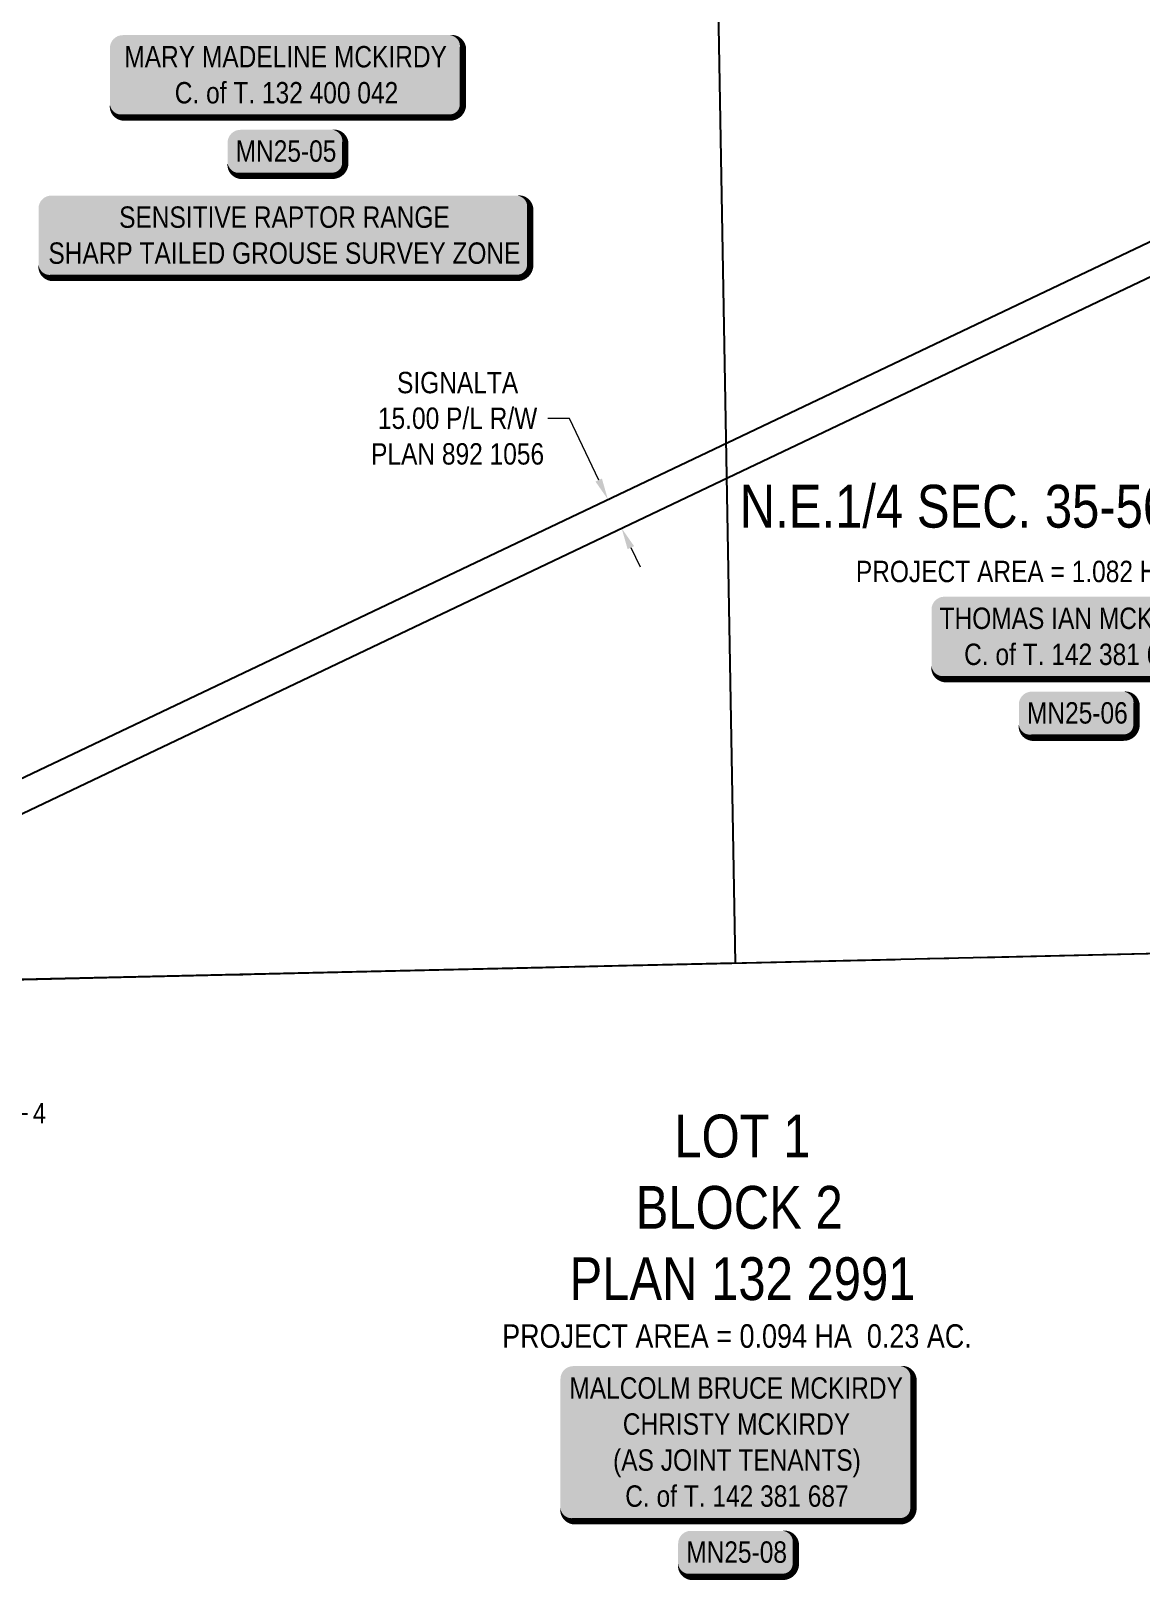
# Model space of a CAD drawing. Extents: x 88833 to 97610, y 5963373 to 5974710.
# Drawn here: x 91545 to 92064, y 5968794 to 5969520 of the extents above; entities that cross this region are included whole.
import ezdxf
from ezdxf.enums import TextEntityAlignment as Align

# ---------------------------------------------------------------- set-up
doc = ezdxf.new("R2010")
doc.units = 0
doc.header["$LTSCALE"] = 5
doc.header["$PDSIZE"] = 5
doc.linetypes.add('foc-QUARTERLINE', pattern=[33, 25, -3, 2, -3])
doc.layers.get('Defpoints').update_dxf_attribs({"color": 9})
for name, color, linetype in [('10', 1, 'Continuous'), ('9', 3, 'Continuous'), ('AS-OWNER', 7, 'Continuous'), ('AS-WILDLIFE-BLOCK', 131, 'Continuous'), ('C-SYMBOL', 7, 'Continuous'), ('F-RW', 190, 'Continuous'), ('L-AREAREQUIRED', 7, 'Continuous'), ('L-QSEC', 8, 'foc-QUARTERLINE'), ('L-SECLBL', 7, 'Continuous'), ('L-TITLEDB', 4, 'Continuous'), ('P-APEX RECON-LINE LIST', 240, 'Continuous')]:
    doc.layers.add(name, color=color, linetype=linetype)
doc.layers.add('F-RW-T', color=190, linetype='Continuous', lineweight=9)
doc.styles.add('100L', font='ARIALN.TTF', dxfattribs={"height": 10})
doc.styles.add('175L', font='ARIALN.TTF', dxfattribs={"height": 2})
doc.styles.add('80', font='ARIALN.TTF', dxfattribs={"height": 10})
doc.styles.add('80CG', font='ARIALN.TTF', dxfattribs={"height": 10})
doc.styles.add('80L', font='ARIALN.TTF', dxfattribs={"height": 10})
doc.styles.add('SIMPLEX', font='ARIALN.TTF')
doc.dimstyles.new('Compass 5 000', dxfattribs={"dimscale": 5, "dimtxt": 9, "dimasz": 2, "dimexe": 0.2, "dimexo": 0.0625, "dimgap": 0.5, "dimtad": 0, "dimtih": 1, "dimtoh": 1, "dimzin": 0, "dimdsep": 46, "dimtxsty": '80CG', "dimcen": 0.1, "dimse1": 1, "dimse2": 1, "dimclrd": 256, "dimclrt": 256, "dimaunit": 1, "dimadec": 4, "dimazin": 0, "dimtfac": 0.06, "dimtofl": 0, "dimtmove": 0, "dimatfit": 1, "dimfxl": 0.2, "dimtolj": 1, "dimtzin": 0, "dimlwd": -1, "dimarcsym": 0})

# ---------------------------------------------------------------- blocks, each defined once
blk = doc.blocks.new('*D392')
at = {"layer": 'Defpoints', "color": 0, "transparency": 16777216}
for p in [(92039.76, 5969407.49), (92046.2, 5969393.96), (91821.56, 5969287.09)]:
    blk.add_point(p, dxfattribs=at)
at = {"layer": 'F-RW-T', "transparency": 16777216}
for p, q in [((91797.11, 5969338.49), (91787.11, 5969338.49)), ((91810.83, 5969309.66), (91797.11, 5969338.49)), ((91825.86, 5969278.06), (91830.16, 5969269.03))]:
    blk.add_line(p, q, dxfattribs=at)
for points in [[(91812.33, 5969310.38), (91809.32, 5969308.94), (91815.12, 5969300.63)], [(91827.37, 5969278.78), (91824.36, 5969277.35), (91821.56, 5969287.09)]]:
    blk.add_solid(points, dxfattribs=at)
at = {"layer": 'F-RW-T', "transparency": 16777216, "insert": (91744.88, 5969338.49), "char_height": 10, "attachment_point": 5, "style": '80CG'}
blk.add_mtext('\\A1;SIGNALTA\\P15.00 P/L R/W\\PPLAN 892 1056', dxfattribs=at)
blk = doc.blocks.new('L-SECLBL')
at = {"layer": '9', "color": 7}
for p, q in [((-5.08, -27.83), (-12.29, -27.83)), ((20.7, -27.83), (13.5, -27.83))]:
    blk.add_line(p, q, dxfattribs=at)
at = {"layer": '10', "color": 2, "style": 'SIMPLEX'}
blk.add_attdef('SEC', text='', height=30, dxfattribs=at).set_placement((0, 0), align=Align.MIDDLE)
at = {"layer": '10', "color": 5, "style": '80L'}
blk.add_attdef('TWP', text='', height=9.5, dxfattribs=at).set_placement((-14.43, -27.37), align=Align.MIDDLE_RIGHT)
blk.add_attdef('RGE', text='', height=9.5, dxfattribs=at).set_placement((3.62, -27.37), align=Align.MIDDLE_CENTER)
blk.add_attdef('MER', text='', height=9.5, dxfattribs=at).set_placement((23.17, -27.37), align=Align.MIDDLE_LEFT)
blk = doc.blocks.new('*U452')
at = {"true_color": 0xffffa8}
h = blk.add_hatch(color=51, dxfattribs=at)
edge = h.paths.add_edge_path()
edge.add_line((-21.5, -11.5), (21.5, -11.5))
edge.add_arc((21.5, -5.5), 6, 270, 360)
edge.add_line((27.5, -5.5), (27.5, 4))
edge.add_arc((21.5, 4), 6, 0, 90)
edge.add_line((21.5, 10), (-21.5, 10))
edge.add_arc((-21.5, 4), 6, 90, 180)
edge.add_line((-27.5, 4), (-27.5, -5.5))
edge.add_arc((-21.5, -5.5), 6, 180, 270)
at = {"color": 240, "flags": 128}
blk.add_lwpolyline([(-21.5, -11.5, 3, 3, 0), (21.5, -11.5, 3, 3, 0.414214), (27.5, -5.5, 3, 3, 0), (27.5, 4, 3, 0, 0.414214), (21.5, 10, 0, 0, 0), (-21.5, 10, 0, 0, 0.414214), (-27.5, 4, 0, 0, 0), (-27.5, -5.5, 0, 3, 0.414214)], format="xyseb", close=True, dxfattribs=at)
for points in [[(-24.67, -8.43, 0, 10, 0), (0, 0, 5, 5, 0)], [(21.05, -6.93, 0, 10, 0), (0, 0, 5, 5, 0)]]:
    blk.add_lwpolyline(points, format="xyseb", dxfattribs=at)
at = {"color": 4, "style": '80'}
blk.add_attdef('OTHER_001', (-14.7, -5), '', height=10, dxfattribs=at)
blk = doc.blocks.new('*U474')
h = blk.add_hatch(color=59)
edge = h.paths.add_edge_path()
edge.add_line((-76.5, -20), (76.5, -20))
edge.add_arc((76.5, -14), 6, 270, 360)
edge.add_line((82.5, -14), (82.5, 12.5))
edge.add_arc((76.5, 12.5), 6, 0, 90)
edge.add_line((76.5, 18.5), (-76.5, 18.5))
edge.add_arc((-76.5, 12.5), 6, 90, 180)
edge.add_line((-82.5, 12.5), (-82.5, -14))
edge.add_arc((-76.5, -14), 6, 180, 270)
at = {"color": 1, "flags": 128}
blk.add_lwpolyline([(-76.5, -20, 3, 3, 0), (76.5, -20, 3, 3, 0.414214), (82.5, -14, 3, 3, 0), (82.5, 12.5, 3, 0, 0.414214), (76.5, 18.5, 0, 0, 0), (-76.5, 18.5, 0, 0, 0.414214), (-82.5, 12.5, 0, 0, 0), (-82.5, -14, 0, 3, 0.414214)], format="xyseb", close=True, dxfattribs=at)
blk.add_lwpolyline([(-56.05, -9.74, 0, 7.5, 0), (0, 0, 0, 0, 0)], format="xyseb", dxfattribs=at)
at = {"color": 1, "style": '80'}
blk.add_attdef('ENTER_TEXT_001', (-35.99, -5), '', height=10, dxfattribs=at)
blk = doc.blocks.new('*U475')
h = blk.add_hatch(color=59)
edge = h.paths.add_edge_path()
edge.add_line((-76.5, -37), (76.5, -37))
edge.add_arc((76.5, -31), 6, 270, 360)
edge.add_line((82.5, -31), (82.5, 29.5))
edge.add_arc((76.5, 29.5), 6, 0, 90)
edge.add_line((76.5, 35.5), (-76.5, 35.5))
edge.add_arc((-76.5, 29.5), 6, 90, 180)
edge.add_line((-82.5, 29.5), (-82.5, -31))
edge.add_arc((-76.5, -31), 6, 180, 270)
at = {"color": 1, "flags": 128}
blk.add_lwpolyline([(-76.5, -37, 3, 3, 0), (76.5, -37, 3, 3, 0.414214), (82.5, -31, 3, 3, 0), (82.5, 29.5, 3, 0, 0.414214), (76.5, 35.5, 0, 0, 0), (-76.5, 35.5, 0, 0, 0.414214), (-82.5, 29.5, 0, 0, 0), (-82.5, -31, 0, 3, 0.414214)], format="xyseb", close=True, dxfattribs=at)
blk.add_lwpolyline([(-56.05, -9.74, 0, 7.5, 0), (0, 0, 0, 0, 0)], format="xyseb", dxfattribs=at)
at = {"color": 1, "style": '80'}
blk.add_attdef('ENTER_TEXT_001', (-35.99, -5), '', height=10, dxfattribs=at)
blk = doc.blocks.new('*U493')
h = blk.add_hatch(color=59)
edge = h.paths.add_edge_path()
edge.add_line((-61.5, -20), (61.5, -20))
edge.add_arc((61.5, -14), 6, 270, 360)
edge.add_line((67.5, -14), (67.5, 12.5))
edge.add_arc((61.5, 12.5), 6, 0, 90)
edge.add_line((61.5, 18.5), (-61.5, 18.5))
edge.add_arc((-61.5, 12.5), 6, 90, 180)
edge.add_line((-67.5, 12.5), (-67.5, -14))
edge.add_arc((-61.5, -14), 6, 180, 270)
at = {"color": 1, "flags": 128}
blk.add_lwpolyline([(-61.5, -20, 3, 3, 0), (61.5, -20, 3, 3, 0.414214), (67.5, -14, 3, 3, 0), (67.5, 12.5, 3, 0, 0.414214), (61.5, 18.5, 0, 0, 0), (-61.5, 18.5, 0, 0, 0.414214), (-67.5, 12.5, 0, 0, 0), (-67.5, -14, 0, 3, 0.414214)], format="xyseb", close=True, dxfattribs=at)
blk.add_lwpolyline([(-56.05, -9.74, 0, 7.5, 0), (0, 0, 0, 0, 0)], format="xyseb", dxfattribs=at)
at = {"color": 1, "style": '80'}
blk.add_attdef('ENTER_TEXT_001', (-35.99, -5), '', height=10, dxfattribs=at)
blk = doc.blocks.new('*U851')
h = blk.add_hatch(color=255)
edge = h.paths.add_edge_path()
edge.add_line((-109, -20), (109, -20))
edge.add_arc((109, -14), 6, 270, 360)
edge.add_line((115, -14), (115, 12.5))
edge.add_arc((109, 12.5), 6, 0, 90)
edge.add_line((109, 18.5), (-109, 18.5))
edge.add_arc((-109, 12.5), 6, 90, 180)
edge.add_line((-115, 12.5), (-115, -14))
edge.add_arc((-109, -14), 6, 180, 270)
at = {"color": 131, "flags": 128}
blk.add_lwpolyline([(-109, -20, 3, 3, 0), (109, -20, 3, 3, 0.414214), (115, -14, 3, 3, 0), (115, 12.5, 3, 0, 0.414214), (109, 18.5, 0, 0, 0), (-109, 18.5, 0, 0, 0.414214), (-115, 12.5, 0, 0, 0), (-115, -14, 0, 3, 0.414214)], format="xyseb", close=True, dxfattribs=at)
at = {"color": 131, "style": '80'}
blk.add_attdef('ENTER_TEXT_001', (-35.99, -5), '', height=10, dxfattribs=at)

msp = doc.modelspace()

# ---------------------------------------------------------------- linework, layer by layer
at = {"layer": 'F-RW', "flags": 128}
for points in [[(91117.413, 5968968.667), (91336.512, 5969072.883), (91472.583, 5969137.681), (91871.136, 5969327.277), (92251.715, 5969508.324), (92254.99, 5969508.388), (92270.215, 5969508.687)], [(91153.918, 5968969.432), (91373.185, 5969073.728), (91471.038, 5969120.346), (91472.888, 5969121.226), (91871.429, 5969310.815), (92255.234, 5969493.399), (92270.459, 5969493.698)]]:
    msp.add_lwpolyline(points, dxfattribs=at)
at = {"layer": 'L-QSEC', "flags": 128}
msp.add_lwpolyline([(90669.808, 5969056.146), (92276.1, 5969093.096)], dxfattribs=at)
at = {"layer": 'L-TITLEDB', "flags": 128}
msp.add_lwpolyline([(91457.871, 5969876.498), (91760.356, 5969882.45), (91762.207, 5969782.632), (91862.172, 5969784.595), (91874.573, 5969083.86), (91472.823, 5969074.618), (91465.365, 5969474.596)], close=True, dxfattribs=at)
msp.add_lwpolyline([(92182.876, 5968690.713), (91480.242, 5968673.479), (91472.823, 5969074.618), (92276.1, 5969093.096)], dxfattribs=at)

# ---------------------------------------------------------------- block references
at = {"layer": 'AS-OWNER', "color": 5}
ref = msp.add_blockref('*U474', (91664.852, 5969499.14), dxfattribs=at)
ref.add_attrib('ENTER_TEXT_001', 'MARY MADELINE MCKIRDY', (91589.057, 5969502.559), dxfattribs={"layer": '0', "color": 1, "height": 10, "style": '80'})
ref.add_attrib('ENTER_TEXT_002', 'C. of T. 132 400 042', (91612.652, 5969485.715), dxfattribs={"layer": '0', "color": 1, "height": 10, "style": '80'})
ref = msp.add_blockref('*U493', (92033.907, 5969236.623), dxfattribs=at)
ref.add_attrib('ENTER_TEXT_001', 'THOMAS IAN MCKIRDY', (91970.169, 5969240.041), dxfattribs={"layer": '0', "color": 1, "height": 10, "style": '80'})
ref.add_attrib('ENTER_TEXT_002', 'C. of T. 142 381 688', (91981.663, 5969223.197), dxfattribs={"layer": '0', "color": 1, "height": 10, "style": '80'})
ref = msp.add_blockref('*U475', (91875.465, 5968859.957), dxfattribs=at)
ref.add_attrib('ENTER_TEXT_001', 'MALCOLM BRUCE MCKIRDY', (91797.126, 5968880.22), dxfattribs={"layer": '0', "color": 1, "height": 10, "style": '80'})
ref.add_attrib('ENTER_TEXT_002', 'CHRISTY MCKIRDY', (91822.106, 5968863.376), dxfattribs={"layer": '0', "color": 1, "height": 10, "style": '80'})
ref.add_attrib('ENTER_TEXT_003', '(AS JOINT TENANTS)', (91817.556, 5968846.532), dxfattribs={"layer": '0', "color": 1, "height": 10, "style": '80'})
ref.add_attrib('ENTER_TEXT_004', 'C. of T. 142 381 687', (91823.235, 5968829.688), dxfattribs={"layer": '0', "color": 1, "height": 10, "style": '80'})
at = {"layer": 'AS-WILDLIFE-BLOCK'}
ref = msp.add_blockref('*U851', (91663.884, 5969424.153), dxfattribs=dict(at, xscale=0.9992045070000001, yscale=0.9992045070000001, zscale=0.9992045070000001))
ref.add_attrib('ENTER_TEXT_001', 'SENSITIVE RAPTOR RANGE', (91586.66, 5969427.569), dxfattribs={"layer": '0', "color": 131, "height": 9.99205, "style": '80'})
ref.add_attrib('ENTER_TEXT_002', 'SHARP TAILED GROUSE SURVEY ZONE', (91553.59, 5969410.739), dxfattribs={"layer": '0', "color": 131, "height": 9.99205, "style": '80'})
at = {"layer": 'L-SECLBL'}
msp.add_blockref('L-SECLBL', (91523.187, 5969041.043), dxfattribs=at).add_auto_attribs({'SEC': '35', 'TWP': '56', 'RGE': '25', 'MER': '4'})
at = {"layer": 'P-APEX RECON-LINE LIST'}
ref = msp.add_blockref('*U452', (91664.852, 5969463.384), dxfattribs=at)
ref.add_attrib('OTHER_001', 'MN25-05', (91641.11, 5969458.449), dxfattribs={"layer": '0', "color": 4, "height": 10, "style": '80'})
ref = msp.add_blockref('*U452', (92034.749, 5969200.746), dxfattribs=at)
ref.add_attrib('OTHER_001', 'MN25-06', (92011.042, 5969195.81), dxfattribs={"layer": '0', "color": 4, "height": 10, "style": '80'})
ref = msp.add_blockref('*U452', (91875.465, 5968808.443), dxfattribs=at)
ref.add_attrib('OTHER_001', 'MN25-08', (91851.744, 5968803.508), dxfattribs={"layer": '0', "color": 4, "height": 10, "style": '80'})

# ---------------------------------------------------------------- texts
at = {"layer": 'C-SYMBOL', "color": 3, "style": '175L'}
msp.add_text('N.E.1/4 SEC. 35-56-25-W.4M.', height=20, dxfattribs=at).set_placement((92030.843, 5969281.42), align=Align.BOTTOM_CENTER)
at = {"layer": 'C-SYMBOL', "color": 3, "insert": (91790.546, 5969013.01), "char_height": 20, "attachment_point": 1, "style": '175L'}
msp.add_mtext_dynamic_manual_height_columns('\\pi55.624;LOT 1\\P\\pi37.589;BLOCK 2\\P\\pi6.6408;PLAN 132 2991', width=169.05243, gutter_width=55, heights=[0], dxfattribs=at)
at = {"layer": 'L-AREAREQUIRED', "color": 5, "style": '100L'}
for s, height, p in [('PROJECT AREA = 1.082 HA  2.67 AC.', 10, (92030.843, 5969258.92)), ('PROJECT AREA = 0.094 HA  0.23 AC.', 11, (91875.465, 5968900.711))]:
    msp.add_text(s, height=height, dxfattribs=at).set_placement(p, align=Align.BOTTOM_CENTER)

# ---------------------------------------------------------------- dimensions: what is measured, and where the dimension line sits
at = {"layer": 'F-RW-T'}
dim = msp.add_linear_dim(base=(91821.564, 5969287.093), p1=(92039.756, 5969407.492), p2=(92046.196, 5969393.955), angle=295.441402, text='SIGNALTA\\P15.00 P/L R/W\\PPLAN 892 1056', dimstyle='Compass 5 000', dxfattribs=at)
dim.commit()
dim.dimension.update_dxf_attribs({"geometry": '*D392', "text_midpoint": (91744.882, 5969338.492), "dimtype": 161})

doc.saveas('drawing.dxf')
